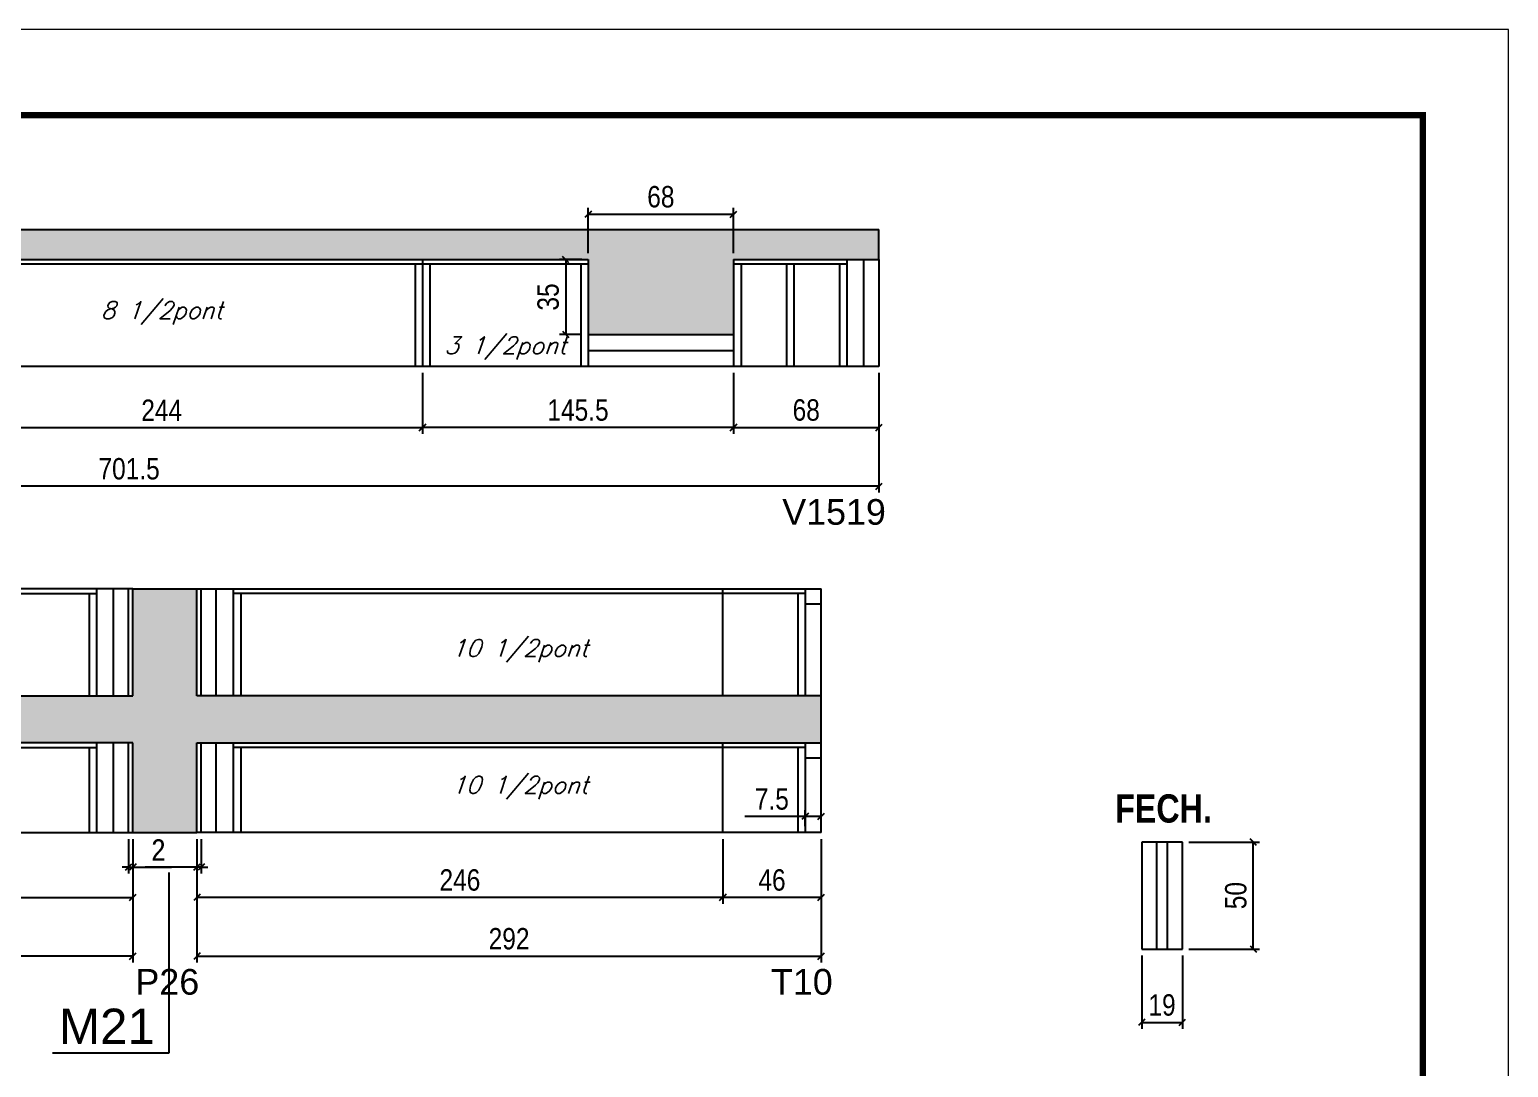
# Model space of a CAD drawing. Extents: x 3309 to 9563, y -2522 to 14608.
# Drawn here: x 8871 to 9563, y 7231 to 7716 of the extents above; entities that cross this region are included whole.
import ezdxf

# ---------------------------------------------------------------- set-up
doc = ezdxf.new("R2010")
doc.units = 0
doc.linetypes.add('DASHED', pattern=[0.75, 0.5, -0.25])
for name, color, linetype in [('5', 5, 'Continuous'), ('COTA', 241, 'Continuous'), ('NOMENCLATURA', 7, 'Continuous'), ('Painéis', 200, 'Continuous'), ('SARR_2.2x7', 40, 'Continuous'), ('SARR_3.5x7', 81, 'Continuous'), ('SARR_EDITAR', 141, 'Continuous'), ('texto', 7, 'Continuous')]:
    doc.layers.add(name, color=color, linetype=linetype)
doc.layers.add('Folhas', color=255, linetype='Continuous', lineweight=9)
doc.layers.add('SARRAFO DE PRESSAO', color=251, linetype='DASHED', lineweight=9)
doc.styles.add('COTA TECNICA', font='techl___.ttf', dxfattribs={"height": 10})
doc.styles.add('Romans', font='romans.shx')
doc.styles.get("Standard").update_dxf_attribs({"font": 'arial.ttf'})
doc.styles.add('TECNICA', font='techb___.ttf', dxfattribs={"height": 10})
doc.dimstyles.new('PAINEL', dxfattribs={"dimtxt": 10, "dimasz": 3, "dimexe": 3, "dimexo": 3, "dimgap": 3, "dimtad": 1, "dimdec": 1, "dimzin": 12, "dimdsep": 46, "dimtxsty": 'COTA TECNICA', "dimblk1": 'OBLIQUE', "dimblk2": 'OBLIQUE', "dimsah": 1, "dimcen": 0.9, "dimclrd": 4, "dimclre": 4, "dimclrt": 240, "dimadec": 1, "dimazin": 3, "dimtfac": 1, "dimtdec": 1, "dimtmove": 0, "dimatfit": 3, "dimfxl": 1, "dimtolj": 1, "dimtzin": 12, "dimarcsym": 0})

# ---------------------------------------------------------------- blocks, each defined once
blk = doc.blocks.new('9999999999')
at = {"layer": 'Folhas'}
blk.add_lwpolyline([(98138.98, 34190.21), (99623.98, 34190.21), (99623.98, 35240.21), (98138.98, 35240.21)], close=True, dxfattribs=at)
at = {"layer": 'Folhas', "color": 30, "const_width": 3}
blk.add_lwpolyline([(98213.98, 34230.21), (99583.98, 34230.21), (99583.98, 35200.21), (98213.98, 35200.21)], close=True, dxfattribs=at)
blk = doc.blocks.new('_Oblique')
at = {"color": 0, "linetype": 'ByBlock', "lineweight": -2}
blk.add_line((-0.5, -0.5), (0.5, 0.5), dxfattribs=at)
blk = doc.blocks.new('*D2526')
at = {"layer": 'COTA', "color": 4, "lineweight": -2, "transparency": 16777216}
for p, q in [((8566.88, 7555.8), (8566.88, 7499.76)), ((9268.38, 7555.8), (9268.38, 7499.76)), ((9268.38, 7502.76), (8566.88, 7502.76))]:
    blk.add_line(p, q, dxfattribs=at)
at = {"layer": 'Defpoints', "color": 0, "transparency": 16777216}
for p in [(8566.88, 7558.8), (9268.38, 7558.8), (8566.88, 7502.76)]:
    blk.add_point(p, dxfattribs=at)
at = {"layer": 'COTA', "color": 4, "lineweight": -2, "transparency": 16777216, "xscale": 3, "yscale": 3, "zscale": 3, "rotation": 180}
blk.add_blockref('_Oblique', (8566.88, 7502.76), dxfattribs=at)
at = {"layer": 'COTA', "color": 4, "lineweight": -2, "transparency": 16777216, "xscale": 3, "yscale": 3, "zscale": 3}
blk.add_blockref('_Oblique', (9268.38, 7502.76), dxfattribs=at)
at = {"layer": 'COTA', "color": 240, "transparency": 16777216, "insert": (8917.63, 7510.87), "char_height": 10, "attachment_point": 5, "style": 'COTA TECNICA'}
blk.add_mtext('\\A1;701.5', dxfattribs=at)
blk = doc.blocks.new('*D2523')
at = {"layer": 'COTA', "color": 4, "lineweight": -2, "transparency": 16777216}
for p, q in [((9054.88, 7555.8), (9054.88, 7527.24)), ((9200.38, 7555.8), (9200.38, 7527.24)), ((9200.38, 7530.24), (9054.88, 7530.24))]:
    blk.add_line(p, q, dxfattribs=at)
at = {"layer": 'Defpoints', "color": 0, "transparency": 16777216}
for p in [(9054.88, 7558.8), (9200.38, 7558.8), (9054.88, 7530.24)]:
    blk.add_point(p, dxfattribs=at)
at = {"layer": 'COTA', "color": 4, "lineweight": -2, "transparency": 16777216, "xscale": 3, "yscale": 3, "zscale": 3, "rotation": 180}
blk.add_blockref('_Oblique', (9054.88, 7530.24), dxfattribs=at)
at = {"layer": 'COTA', "color": 4, "lineweight": -2, "transparency": 16777216, "xscale": 3, "yscale": 3, "zscale": 3}
blk.add_blockref('_Oblique', (9200.38, 7530.24), dxfattribs=at)
at = {"layer": 'COTA', "color": 240, "transparency": 16777216, "insert": (9127.63, 7538.35), "char_height": 10, "attachment_point": 5, "style": 'COTA TECNICA'}
blk.add_mtext('\\A1;145.5', dxfattribs=at)
blk = doc.blocks.new('*D2529')
at = {"layer": 'COTA', "color": 4, "lineweight": -2, "transparency": 16777216}
for p, q in [((8810.88, 7555.8), (8810.88, 7527.24)), ((9054.88, 7555.8), (9054.88, 7527.24)), ((8810.88, 7530.24), (9054.88, 7530.24))]:
    blk.add_line(p, q, dxfattribs=at)
at = {"layer": 'Defpoints', "color": 0, "transparency": 16777216}
for p in [(8810.88, 7558.8, 0), (9054.88, 7558.8, 0), (9054.88, 7530.24)]:
    blk.add_point(p, dxfattribs=at)
at = {"layer": 'COTA', "color": 4, "lineweight": -2, "transparency": 16777216, "xscale": 3, "yscale": 3, "zscale": 3, "rotation": 180}
blk.add_blockref('_Oblique', (8810.88, 7530.24), dxfattribs=at)
at = {"layer": 'COTA', "color": 4, "lineweight": -2, "transparency": 16777216, "xscale": 3, "yscale": 3, "zscale": 3}
blk.add_blockref('_Oblique', (9054.88, 7530.24), dxfattribs=at)
at = {"layer": 'COTA', "color": 240, "transparency": 16777216, "insert": (8932.88, 7538.32), "char_height": 10, "attachment_point": 5, "style": 'COTA TECNICA'}
blk.add_mtext('\\A1;244', dxfattribs=at)
blk = doc.blocks.new('*D2530')
at = {"layer": 'COTA', "color": 4, "lineweight": -2, "transparency": 16777216}
for p, q in [((9200.38, 7555.8), (9200.38, 7527.24)), ((9268.38, 7555.8), (9268.38, 7527.24)), ((9200.38, 7530.24), (9268.38, 7530.24))]:
    blk.add_line(p, q, dxfattribs=at)
at = {"layer": 'Defpoints', "color": 0, "transparency": 16777216}
for p in [(9200.38, 7558.8, 0), (9268.38, 7558.8, 0), (9268.38, 7530.24)]:
    blk.add_point(p, dxfattribs=at)
at = {"layer": 'COTA', "color": 4, "lineweight": -2, "transparency": 16777216, "xscale": 3, "yscale": 3, "zscale": 3, "rotation": 180}
blk.add_blockref('_Oblique', (9200.38, 7530.24), dxfattribs=at)
at = {"layer": 'COTA', "color": 4, "lineweight": -2, "transparency": 16777216, "xscale": 3, "yscale": 3, "zscale": 3}
blk.add_blockref('_Oblique', (9268.38, 7530.24), dxfattribs=at)
at = {"layer": 'COTA', "color": 240, "transparency": 16777216, "insert": (9234.38, 7538.37), "char_height": 10, "attachment_point": 5, "style": 'COTA TECNICA'}
blk.add_mtext('\\A1;68', dxfattribs=at)
blk = doc.blocks.new('*D2531')
at = {"layer": 'COTA', "color": 4, "lineweight": -2, "transparency": 16777216}
for p, q in [((9132.38, 7611.8), (9132.38, 7633.02)), ((9200.38, 7611.8), (9200.38, 7633.02)), ((9132.38, 7630.02), (9200.38, 7630.02))]:
    blk.add_line(p, q, dxfattribs=at)
at = {"layer": 'Defpoints', "color": 0, "transparency": 16777216}
for p in [(9200.38, 7630.02), (9132.38, 7608.8, 0), (9200.38, 7608.8, 0)]:
    blk.add_point(p, dxfattribs=at)
at = {"layer": 'COTA', "color": 4, "lineweight": -2, "transparency": 16777216, "xscale": 3, "yscale": 3, "zscale": 3, "rotation": 180}
blk.add_blockref('_Oblique', (9132.38, 7630.02), dxfattribs=at)
at = {"layer": 'COTA', "color": 4, "lineweight": -2, "transparency": 16777216, "xscale": 3, "yscale": 3, "zscale": 3}
blk.add_blockref('_Oblique', (9200.38, 7630.02), dxfattribs=at)
at = {"layer": 'COTA', "color": 240, "transparency": 16777216, "insert": (9166.38, 7638.15), "char_height": 10, "attachment_point": 5, "style": 'COTA TECNICA'}
blk.add_mtext('\\A1;68', dxfattribs=at)
blk = doc.blocks.new('*D2532')
at = {"layer": 'COTA', "color": 4, "lineweight": -2, "transparency": 16777216}
for p, q in [((9129.38, 7608.8), (9118.91, 7608.8)), ((9121.91, 7608.8), (9121.91, 7573.8)), ((9129.38, 7573.8), (9118.91, 7573.8))]:
    blk.add_line(p, q, dxfattribs=at)
at = {"layer": 'Defpoints', "color": 0, "transparency": 16777216}
for p in [(9132.38, 7608.8, 0), (9121.91, 7573.8), (9132.38, 7573.8, 0)]:
    blk.add_point(p, dxfattribs=at)
at = {"layer": 'COTA', "color": 4, "lineweight": -2, "transparency": 16777216, "xscale": 3, "yscale": 3, "zscale": 3}
for p, rotation in [((9121.91, 7608.8), 90), ((9121.91, 7573.8), 270)]:
    blk.add_blockref('_Oblique', p, dxfattribs=dict(at, rotation=rotation))
at = {"layer": 'COTA', "color": 240, "transparency": 16777216, "insert": (9113.69, 7591.3), "char_height": 10, "attachment_point": 5, "rotation": 90, "style": 'COTA TECNICA'}
blk.add_mtext('\\A1;35', dxfattribs=at)
blk = doc.blocks.new('*D2539')
at = {"layer": 'COTA', "color": 4, "lineweight": -2, "transparency": 16777216}
for p, q in [((8600.88, 7337.72), (8600.88, 7279.91)), ((8919.38, 7337.72), (8919.38, 7279.91)), ((8919.38, 7282.91), (8600.88, 7282.91))]:
    blk.add_line(p, q, dxfattribs=at)
at = {"layer": 'Defpoints', "color": 0, "transparency": 16777216}
for p in [(8600.88, 7340.72), (8919.38, 7340.72), (8600.88, 7282.91)]:
    blk.add_point(p, dxfattribs=at)
at = {"layer": 'COTA', "color": 4, "lineweight": -2, "transparency": 16777216, "xscale": 3, "yscale": 3, "zscale": 3, "rotation": 180}
blk.add_blockref('_Oblique', (8600.88, 7282.91), dxfattribs=at)
at = {"layer": 'COTA', "color": 4, "lineweight": -2, "transparency": 16777216, "xscale": 3, "yscale": 3, "zscale": 3}
blk.add_blockref('_Oblique', (8919.38, 7282.91), dxfattribs=at)
at = {"layer": 'COTA', "color": 240, "transparency": 16777216, "insert": (8760.13, 7291.15), "char_height": 10, "attachment_point": 5, "style": 'COTA TECNICA'}
blk.add_mtext('\\A1;318.5', dxfattribs=at)
blk = doc.blocks.new('*D2537')
at = {"layer": 'COTA', "color": 4, "lineweight": -2, "transparency": 16777216}
for p, q in [((8673.38, 7337.72), (8673.38, 7307.39)), ((8919.38, 7337.72), (8919.38, 7307.39)), ((8673.38, 7310.39), (8919.38, 7310.39))]:
    blk.add_line(p, q, dxfattribs=at)
at = {"layer": 'Defpoints', "color": 0, "transparency": 16777216}
for p in [(8673.38, 7340.72), (8919.38, 7340.72), (8919.38, 7310.39)]:
    blk.add_point(p, dxfattribs=at)
at = {"layer": 'COTA', "color": 4, "lineweight": -2, "transparency": 16777216, "xscale": 3, "yscale": 3, "zscale": 3, "rotation": 180}
blk.add_blockref('_Oblique', (8673.38, 7310.39), dxfattribs=at)
at = {"layer": 'COTA', "color": 4, "lineweight": -2, "transparency": 16777216, "xscale": 3, "yscale": 3, "zscale": 3}
blk.add_blockref('_Oblique', (8919.38, 7310.39), dxfattribs=at)
at = {"layer": 'COTA', "color": 240, "transparency": 16777216, "insert": (8796.38, 7318.49), "char_height": 10, "attachment_point": 5, "style": 'COTA TECNICA'}
blk.add_mtext('\\A1;246', dxfattribs=at)
blk = doc.blocks.new('*D2548')
at = {"layer": 'COTA', "color": 4, "lineweight": -2, "transparency": 16777216}
for p, q in [((8949.38, 7337.72), (8949.38, 7279.91)), ((9241.38, 7337.72), (9241.38, 7279.91)), ((8949.38, 7282.91), (9241.38, 7282.91))]:
    blk.add_line(p, q, dxfattribs=at)
at = {"layer": 'Defpoints', "color": 0, "transparency": 16777216}
for p in [(8949.38, 7340.72), (9241.38, 7340.72), (9241.38, 7282.91)]:
    blk.add_point(p, dxfattribs=at)
at = {"layer": 'COTA', "color": 4, "lineweight": -2, "transparency": 16777216, "xscale": 3, "yscale": 3, "zscale": 3, "rotation": 180}
blk.add_blockref('_Oblique', (8949.38, 7282.91), dxfattribs=at)
at = {"layer": 'COTA', "color": 4, "lineweight": -2, "transparency": 16777216, "xscale": 3, "yscale": 3, "zscale": 3}
blk.add_blockref('_Oblique', (9241.38, 7282.91), dxfattribs=at)
at = {"layer": 'COTA', "color": 240, "transparency": 16777216, "insert": (9095.38, 7291), "char_height": 10, "attachment_point": 5, "style": 'COTA TECNICA'}
blk.add_mtext('\\A1;292', dxfattribs=at)
blk = doc.blocks.new('*D2549')
at = {"layer": 'COTA', "color": 4, "lineweight": -2, "transparency": 16777216}
for p, q in [((9195.38, 7337.72), (9195.38, 7307.39)), ((9241.38, 7337.72), (9241.38, 7307.39)), ((9241.38, 7310.39), (9195.38, 7310.39))]:
    blk.add_line(p, q, dxfattribs=at)
at = {"layer": 'Defpoints', "color": 0, "transparency": 16777216}
for p in [(9195.38, 7340.72), (9241.38, 7340.72), (9195.38, 7310.39)]:
    blk.add_point(p, dxfattribs=at)
at = {"layer": 'COTA', "color": 4, "lineweight": -2, "transparency": 16777216, "xscale": 3, "yscale": 3, "zscale": 3, "rotation": 180}
blk.add_blockref('_Oblique', (9195.38, 7310.39), dxfattribs=at)
at = {"layer": 'COTA', "color": 4, "lineweight": -2, "transparency": 16777216, "xscale": 3, "yscale": 3, "zscale": 3}
blk.add_blockref('_Oblique', (9241.38, 7310.39), dxfattribs=at)
at = {"layer": 'COTA', "color": 240, "transparency": 16777216, "insert": (9218.38, 7318.49), "char_height": 10, "attachment_point": 5, "style": 'COTA TECNICA'}
blk.add_mtext('\\A1;46', dxfattribs=at)
blk = doc.blocks.new('*D2550')
at = {"layer": 'COTA', "color": 4, "lineweight": -2, "transparency": 16777216}
for p, q in [((8949.38, 7337.72), (8949.38, 7307.39)), ((9195.38, 7337.72), (9195.38, 7307.39)), ((9195.38, 7310.39), (8949.38, 7310.39))]:
    blk.add_line(p, q, dxfattribs=at)
at = {"layer": 'Defpoints', "color": 0, "transparency": 16777216}
for p in [(8949.38, 7340.72), (9195.38, 7340.72), (8949.38, 7310.39)]:
    blk.add_point(p, dxfattribs=at)
at = {"layer": 'COTA', "color": 4, "lineweight": -2, "transparency": 16777216, "xscale": 3, "yscale": 3, "zscale": 3, "rotation": 180}
blk.add_blockref('_Oblique', (8949.38, 7310.39), dxfattribs=at)
at = {"layer": 'COTA', "color": 4, "lineweight": -2, "transparency": 16777216, "xscale": 3, "yscale": 3, "zscale": 3}
blk.add_blockref('_Oblique', (9195.38, 7310.39), dxfattribs=at)
at = {"layer": 'COTA', "color": 240, "transparency": 16777216, "insert": (9072.38, 7318.49), "char_height": 10, "attachment_point": 5, "style": 'COTA TECNICA'}
blk.add_mtext('\\A1;246', dxfattribs=at)
blk = doc.blocks.new('*D2551')
at = {"layer": 'COTA', "color": 4, "lineweight": -2, "transparency": 16777216}
for p, q in [((9233.88, 7348.27), (9205.72, 7348.27)), ((9233.88, 7343.72), (9233.88, 7351.27)), ((9241.38, 7348.27), (9233.88, 7348.27)), ((9241.38, 7343.72), (9241.38, 7351.27))]:
    blk.add_line(p, q, dxfattribs=at)
at = {"layer": 'Defpoints', "color": 0, "transparency": 16777216}
for p in [(9233.88, 7348.27), (9233.88, 7340.72, 0), (9241.38, 7340.72, 0)]:
    blk.add_point(p, dxfattribs=at)
at = {"layer": 'COTA', "color": 4, "lineweight": -2, "transparency": 16777216, "xscale": 3, "yscale": 3, "zscale": 3, "rotation": 180}
blk.add_blockref('_Oblique', (9233.88, 7348.27), dxfattribs=at)
at = {"layer": 'COTA', "color": 4, "lineweight": -2, "transparency": 16777216, "xscale": 3, "yscale": 3, "zscale": 3}
blk.add_blockref('_Oblique', (9241.38, 7348.27), dxfattribs=at)
at = {"layer": 'COTA', "color": 240, "transparency": 16777216, "insert": (9218.3, 7356.38), "char_height": 10, "attachment_point": 5, "style": 'COTA TECNICA'}
blk.add_mtext('\\A1;7.5', dxfattribs=at)
blk = doc.blocks.new('*D2579')
at = {"layer": 'COTA', "color": 4, "lineweight": -2, "transparency": 16777216}
for p, q in [((9391.34, 7283.23), (9391.34, 7248.91)), ((9410.34, 7283.23), (9410.34, 7248.91)), ((9391.34, 7251.91), (9410.34, 7251.91))]:
    blk.add_line(p, q, dxfattribs=at)
at = {"layer": 'Defpoints', "color": 0, "transparency": 16777216}
for p in [(9391.34, 7286.23, 0), (9410.34, 7286.23, 0), (9410.34, 7251.91)]:
    blk.add_point(p, dxfattribs=at)
at = {"layer": 'COTA', "color": 4, "lineweight": -2, "transparency": 16777216, "xscale": 3, "yscale": 3, "zscale": 3, "rotation": 180}
blk.add_blockref('_Oblique', (9391.34, 7251.91), dxfattribs=at)
at = {"layer": 'COTA', "color": 4, "lineweight": -2, "transparency": 16777216, "xscale": 3, "yscale": 3, "zscale": 3}
blk.add_blockref('_Oblique', (9410.34, 7251.91), dxfattribs=at)
at = {"layer": 'COTA', "color": 240, "transparency": 16777216, "insert": (9400.84, 7260), "char_height": 10, "attachment_point": 5, "style": 'COTA TECNICA'}
blk.add_mtext('\\A1;19', dxfattribs=at)
blk = doc.blocks.new('*D2580')
at = {"layer": 'COTA', "color": 4, "lineweight": -2, "transparency": 16777216}
for p, q in [((9413.34, 7336.23), (9446.49, 7336.23)), ((9443.49, 7286.23), (9443.49, 7336.23)), ((9413.34, 7286.23), (9446.49, 7286.23))]:
    blk.add_line(p, q, dxfattribs=at)
at = {"layer": 'Defpoints', "color": 0, "transparency": 16777216}
for p in [(9410.34, 7336.23, 0), (9443.49, 7336.23), (9410.34, 7286.23, 0)]:
    blk.add_point(p, dxfattribs=at)
at = {"layer": 'COTA', "color": 4, "lineweight": -2, "transparency": 16777216, "xscale": 3, "yscale": 3, "zscale": 3}
for p, rotation in [((9443.49, 7336.23), 90), ((9443.49, 7286.23), 270)]:
    blk.add_blockref('_Oblique', p, dxfattribs=dict(at, rotation=rotation))
at = {"layer": 'COTA', "color": 240, "transparency": 16777216, "insert": (9435.38, 7311.23), "char_height": 10, "attachment_point": 5, "rotation": 90, "style": 'COTA TECNICA'}
blk.add_mtext('\\A1;50', dxfattribs=at)
blk = doc.blocks.new('*D2598')
at = {"layer": 'COTA', "color": 4, "lineweight": -2, "transparency": 16777216}
for p, q in [((8917.38, 7337.72), (8917.38, 7321.58)), ((8919.38, 7337.72), (8919.38, 7321.58)), ((8917.38, 7324.58), (8914.38, 7324.58)), ((8917.38, 7324.58), (8919.38, 7324.58)), ((8919.38, 7324.58), (8937.49, 7324.58))]:
    blk.add_line(p, q, dxfattribs=at)
at = {"layer": 'Defpoints', "color": 0, "transparency": 16777216}
for p in [(8917.38, 7340.72, 0), (8919.38, 7340.72, 0), (8919.38, 7324.58)]:
    blk.add_point(p, dxfattribs=at)
at = {"layer": 'COTA', "color": 4, "lineweight": -2, "transparency": 16777216, "xscale": 3, "yscale": 3, "zscale": 3}
blk.add_blockref('_Oblique', (8917.38, 7324.58), dxfattribs=at)
at = {"layer": 'COTA', "color": 4, "lineweight": -2, "transparency": 16777216, "xscale": 3, "yscale": 3, "zscale": 3, "rotation": 180}
blk.add_blockref('_Oblique', (8919.38, 7324.58), dxfattribs=at)
at = {"layer": 'COTA', "color": 240, "transparency": 16777216, "insert": (8931.43, 7332.58), "char_height": 10, "attachment_point": 5, "style": 'COTA TECNICA'}
blk.add_mtext('\\A1;2', dxfattribs=at)
blk = doc.blocks.new('*D2599')
at = {"layer": 'COTA', "color": 4, "lineweight": -2, "transparency": 16777216}
for p, q in [((8949.38, 7337.72), (8949.38, 7321.58)), ((8951.38, 7337.72), (8951.38, 7321.58)), ((8949.38, 7324.58), (8925.21, 7324.58)), ((8951.38, 7324.58), (8949.38, 7324.58)), ((8951.38, 7324.58), (8954.38, 7324.58))]:
    blk.add_line(p, q, dxfattribs=at)
at = {"layer": 'Defpoints', "color": 0, "transparency": 16777216}
for p in [(8949.38, 7340.72, 0), (8951.38, 7340.72, 0), (8949.38, 7324.58)]:
    blk.add_point(p, dxfattribs=at)
at = {"layer": 'COTA', "color": 4, "lineweight": -2, "transparency": 16777216, "xscale": 3, "yscale": 3, "zscale": 3}
blk.add_blockref('_Oblique', (8949.38, 7324.58), dxfattribs=at)
at = {"layer": 'COTA', "color": 4, "lineweight": -2, "transparency": 16777216, "xscale": 3, "yscale": 3, "zscale": 3, "rotation": 180}
blk.add_blockref('_Oblique', (8951.38, 7324.58), dxfattribs=at)
at = {"layer": 'COTA', "color": 240, "transparency": 16777216, "insert": (8931.27, 7332.58), "char_height": 10, "attachment_point": 5, "style": 'COTA TECNICA'}
blk.add_mtext('\\A1;2', dxfattribs=at)

msp = doc.modelspace()

# ---------------------------------------------------------------- hatches: boundary and pattern name
at = {"layer": 'COTA'}
h = msp.add_hatch(dxfattribs=at)
h.set_pattern_fill('AR-CONC', color=256, scale=0.03)
h.set_pattern_definition([(50, (66.377, 0), (5.46554, -0.4781726), [0.5715, -6.2865]), (355, (66.377, 0), (-1.0573026, 5.7317054), [0.4572, -5.0292175]), (100.451445, (66.8323, -0.04), (4.4082374, 5.2535326), [0.4857003, -5.3427073]), (46.1842, (66.377, 1.524), (8.1323712, -1.26127), [0.85725, -9.42975]), (96.63556, (67.0546, 1.419), (7.122124, 7.422784), [0.7285507, -8.014068]), (351.18415, (66.377, 1.524), (7.122124, 7.422784), [0.685799, -7.543792]), (21, (67.139, 1.143), (4.5484317, -3.067956), [0.5715, -6.2865]), (326, (67.139, 1.143), (1.8540609, 5.525639), [0.4572, -5.0292]), (71.451445, (67.518, 0.8873), (6.4024926, 2.457683), [0.4857003, -5.342698]), (37.5, (66.3769, 0), (0.0926581, 2.53665117), [0, -4.96824, 0, -5.1054, 0, -5.04825]), (7.5, (66.3769, 0), (2.0045899, 3.00541724), [0, -2.91084, 0, -4.85394, 0, -1.92405]), (327.5, (64.6776, 0), (4.06771786, -0.17186232), [0, -1.905, 0, -5.9436, 0, -7.8867]), (317.5, (63.9156, 0), (4.4438754, 0.7627947), [0, -2.4765, 0, -3.94716, 0, -5.6007])])
h.paths.add_polyline_path([(9200.38, 7573.8), (9200.38, 7608.8), (9268.38, 7608.8), (9268.38, 7622.8), (8566.88, 7622.8), (8566.88, 7608.8), (9132.38, 7608.8), (9132.38, 7573.8)])
h = msp.add_hatch(dxfattribs=at)
h.set_pattern_fill('AR-CONC', color=256, scale=0.03)
h.set_pattern_definition([(50, (-1.623, 0), (5.46554, -0.4781726), [0.5715, -6.2865]), (355, (-1.623, 0), (-1.0573026, 5.7317054), [0.4572, -5.0292175]), (100.451445, (-1.1677, -0.04), (4.4082374, 5.2535326), [0.4857003, -5.3427073]), (46.1842, (-1.623, 1.524), (8.1323712, -1.26127), [0.85725, -9.42975]), (96.63556, (-0.9454, 1.419), (7.122124, 7.422784), [0.7285507, -8.014068]), (351.18415, (-1.623, 1.524), (7.122124, 7.422784), [0.685799, -7.543792]), (21, (-0.861, 1.143), (4.5484317, -3.067956), [0.5715, -6.2865]), (326, (-0.861, 1.143), (1.8540609, 5.525639), [0.4572, -5.0292]), (71.451445, (-0.482, 0.8873), (6.4024926, 2.457683), [0.4857003, -5.342698]), (37.5, (-1.6231, 0), (0.0926581, 2.53665117), [0, -4.96824, 0, -5.1054, 0, -5.04825]), (7.5, (-1.6231, 0), (2.0045899, 3.00541724), [0, -2.91084, 0, -4.85394, 0, -1.92405]), (327.5, (-3.3224, 0), (4.06771786, -0.17186232), [0, -1.905, 0, -5.9436, 0, -7.8867]), (317.5, (-4.0844, 0), (4.4438754, 0.7627947), [0, -2.4765, 0, -3.94716, 0, -5.6007])])
h.paths.add_polyline_path([(8919.38, 7404.72), (8566.88, 7404.72), (8566.88, 7340.72), (8600.88, 7340.72), (8600.88, 7382.72), (8919.38, 7382.72), (8919.38, 7340.72), (8949.38, 7340.72), (8949.38, 7382.72), (9241.38, 7382.72), (9241.38, 7404.72), (8949.38, 7404.72), (8949.38, 7454.72), (8919.38, 7454.72)])

# ---------------------------------------------------------------- linework, layer by layer
for p, q in [((8566.88, 7622.8, 0), (9268.38, 7622.8, 0)), ((9268.38, 7608.8, 0), (9268.38, 7622.8, 0)), ((9132.38, 7573.8, 0), (9132.38, 7558.8, 0)), ((8919.38, 7454.72, 0), (8949.38, 7454.72, 0)), ((9241.38, 7382.72, 0), (9241.38, 7404.72, 0)), ((8919.38, 7340.72, 0), (8949.38, 7340.72, 0))]:
    msp.add_line(p, q, dxfattribs=at)
at = {"layer": 'NOMENCLATURA', "linetype": 'Continuous'}
for p, q in [((8936.35, 7237.66), (8936.35, 7322.06)), ((8881.76, 7237.66), (8936.35, 7237.66))]:
    msp.add_line(p, q, dxfattribs=at)
at = {"layer": 'Painéis', "linetype": 'ByBlock'}
for p, q in [((8566.88, 7608.8, 0), (9132.38, 7608.8, 0)), ((9054.88, 7608.8, 0), (9054.88, 7558.8, 0)), ((9132.38, 7608.8, 0), (9132.38, 7573.8, 0)), ((9200.38, 7608.8, 0), (9200.38, 7558.8, 0)), ((9200.38, 7608.8, 0), (9268.38, 7608.8, 0)), ((9268.38, 7608.8, 0), (9268.38, 7558.8, 0)), ((9132.38, 7573.8, 0), (9200.38, 7573.8, 0)), ((9268.38, 7558.8, 0), (8566.88, 7558.8, 0)), ((8919.38, 7454.72, 0), (8566.88, 7454.72, 0)), ((8917.38, 7404.72, 0), (8917.38, 7454.72, 0)), ((8919.38, 7404.72, 0), (8919.38, 7454.72, 0)), ((8949.38, 7404.72, 0), (8949.38, 7454.72, 0)), ((8949.38, 7454.72, 0), (9241.38, 7454.72, 0)), ((8951.38, 7404.72, 0), (8951.38, 7454.72, 0)), ((9195.38, 7404.72, 0), (9195.38, 7454.72, 0)), ((9241.38, 7404.72, 0), (9241.38, 7454.72, 0)), ((8566.88, 7404.72, 0), (8919.38, 7404.72, 0)), ((9241.38, 7404.72, 0), (8949.38, 7404.72, 0)), ((8919.38, 7382.72, 0), (8600.88, 7382.72, 0)), ((8917.38, 7340.72, 0), (8917.38, 7382.72, 0)), ((8919.38, 7340.72, 0), (8919.38, 7382.72, 0)), ((8949.38, 7340.72, 0), (8949.38, 7382.72, 0)), ((8949.38, 7382.72, 0), (9241.38, 7382.72, 0)), ((8951.38, 7340.72, 0), (8951.38, 7382.72, 0)), ((9195.38, 7340.72, 0), (9195.38, 7382.72, 0)), ((9241.38, 7340.72, 0), (9241.38, 7382.72, 0)), ((8600.88, 7340.72, 0), (8919.38, 7340.72, 0)), ((9241.38, 7340.72, 0), (8949.38, 7340.72, 0)), ((9410.34, 7336.23, 0), (9391.34, 7336.23, 0)), ((9391.34, 7336.23, 0), (9391.34, 7286.23, 0)), ((9410.34, 7286.23, 0), (9410.34, 7336.23, 0)), ((9391.34, 7286.23, 0), (9410.34, 7286.23, 0))]:
    msp.add_line(p, q, dxfattribs=at)
at = {"layer": 'SARR_2.2x7', "linetype": 'Continuous'}
for p, q in [((9054.88, 7606.6, 0), (8810.88, 7606.6, 0)), ((9132.38, 7606.6, 0), (9054.88, 7606.6, 0)), ((9253.38, 7606.6, 0), (9200.38, 7606.6, 0)), ((9261.38, 7558.8, 0), (9261.38, 7608.8, 0)), ((8673.38, 7452.52, 0), (8902.38, 7452.52, 0)), ((8910.38, 7404.72, 0), (8910.38, 7454.72, 0)), ((8958.38, 7404.72, 0), (8958.38, 7454.72, 0)), ((9233.88, 7452.52, 0), (8966.38, 7452.52, 0)), ((9233.88, 7447.72, 0), (9241.38, 7447.72, 0)), ((8910.38, 7340.72, 0), (8910.38, 7382.72, 0)), ((8958.38, 7340.72, 0), (8958.38, 7382.72, 0)), ((8673.38, 7380.52, 0), (8902.38, 7380.52, 0)), ((9233.88, 7380.52, 0), (8966.38, 7380.52, 0)), ((9233.88, 7375.72, 0), (9241.38, 7375.72, 0)), ((9398.34, 7286.23, 0), (9398.34, 7336.23, 0)), ((9403.34, 7286.23, 0), (9403.34, 7336.23, 0))]:
    msp.add_line(p, q, dxfattribs=at)
at = {"layer": 'SARR_3.5x7'}
for p, q in [((9051.38, 7606.6, 0), (9051.38, 7558.8, 0)), ((9058.38, 7606.6, 0), (9058.38, 7558.8, 0)), ((9128.88, 7606.6, 0), (9128.88, 7558.8, 0)), ((9203.88, 7606.6, 0), (9203.88, 7558.8, 0)), ((9225.11, 7606.6, 0), (9225.11, 7558.8, 0)), ((9228.61, 7606.6, 0), (9228.61, 7558.8, 0)), ((9249.88, 7606.6, 0), (9249.88, 7558.8, 0)), ((9253.38, 7608.8, 0), (9253.38, 7558.8, 0)), ((8898.88, 7452.52, 0), (8898.88, 7404.72, 0)), ((8902.38, 7454.72, 0), (8902.38, 7404.72, 0)), ((8966.38, 7454.72, 0), (8966.38, 7404.72, 0)), ((8969.88, 7452.52, 0), (8969.88, 7404.72, 0)), ((9230.38, 7452.52, 0), (9230.38, 7404.72, 0)), ((9233.88, 7454.72, 0), (9233.88, 7404.72, 0)), ((8902.38, 7382.72, 0), (8902.38, 7340.72, 0)), ((8966.38, 7382.72, 0), (8966.38, 7340.72, 0)), ((9233.88, 7382.72, 0), (9233.88, 7340.72, 0)), ((8898.88, 7380.52, 0), (8898.88, 7340.72, 0)), ((8969.88, 7380.52, 0), (8969.88, 7340.72, 0)), ((9230.38, 7380.52, 0), (9230.38, 7340.72, 0))]:
    msp.add_line(p, q, dxfattribs=at)
at = {"layer": 'SARR_EDITAR'}
msp.add_line((9132.38, 7566.3, 0), (9200.38, 7566.3, 0), dxfattribs=at)

# ---------------------------------------------------------------- block references
at = {"layer": 'SARRAFO DE PRESSAO', "color": 6, "linetype": 'ByBlock'}
msp.add_blockref('9999999999', (-90061.11, -27523.8), dxfattribs=at)

# ---------------------------------------------------------------- texts
at = {"layer": '5', "linetype": 'Continuous'}
for s, p in [('V1519', (9223.18, 7484.75)), ('P26', (8920.6, 7264.9, 0)), ('T10', (9217.89, 7264.9, 0))]:
    msp.add_text(s, height=12, rotation=359.99996, dxfattribs=at).set_placement(p)
at = {"layer": 'NOMENCLATURA', "style": 'TECNICA'}
msp.add_text('FECH.', height=13.2, dxfattribs=at).set_placement((9378.84, 7345.41, 0))
at = {"layer": 'NOMENCLATURA', "linetype": 'Continuous'}
msp.add_text('M21', height=16.5, dxfattribs=at).set_placement((8884.84, 7241.85))
at = {"layer": 'texto', "color": 2, "char_height": 8, "attachment_point": 5, "style": 'Romans'}
for s, insert in [('{\\Q19;\\C256;8 1/2pont}', (8932.88, 7583.8, 0)), ('{\\Q19;\\C256;3 1/2pont}', (9093.63, 7567.33, 0)), ('{\\Q19;\\C256;10 1/2pont}', (9100.38, 7425.72, 0)), ('{\\Q19;\\C256;10 1/2pont}', (9100.38, 7361.72, 0))]:
    msp.add_mtext(s, dxfattribs=dict(at, insert=insert))

# ---------------------------------------------------------------- dimensions: what is measured, and where the dimension line sits
at = {"layer": 'COTA'}
for base, p1, p2, picture, middle in [((9200.38, 7630.02), (9132.38, 7608.8, 0), (9200.38, 7608.8, 0), '*D2531', (9166.38, 7638.15)), ((8566.88, 7502.76, 0), (9268.38, 7558.8, 0), (8566.88, 7558.8, 0), '*D2526', (8917.63, 7510.87, 0)), ((9268.38, 7530.24), (9200.38, 7558.8, 0), (9268.38, 7558.8, 0), '*D2530', (9234.38, 7538.37)), ((9233.88, 7348.27), (9241.38, 7340.72, 0), (9233.88, 7340.72, 0), '*D2551', (9218.3, 7356.38)), ((8919.38, 7324.58), (8917.38, 7340.72, 0), (8919.38, 7340.72, 0), '*D2598', (8931.43, 7332.58)), ((9410.34, 7251.91), (9391.34, 7286.23, 0), (9410.34, 7286.23, 0), '*D2579', (9400.84, 7260))]:
    dim = msp.add_linear_dim(base=base, p1=p1, p2=p2, dimstyle='PAINEL', dxfattribs=at)
    dim.commit()
    dim.dimension.update_dxf_attribs({"geometry": picture, "text_midpoint": middle})
for base, p1, p2, angle, picture, middle in [((9121.91, 7573.8), (9132.38, 7608.8, 0), (9132.38, 7573.8, 0), 90, '*D2532', (9113.69, 7591.3)), ((9054.88, 7530.24, 0), (9200.38, 7558.8, 0), (9054.88, 7558.8, 0), 180, '*D2523', (9127.63, 7538.35, 0)), ((8600.88, 7282.91, 0), (8919.38, 7340.72, 0), (8600.88, 7340.72, 0), 180, '*D2539', (8760.13, 7291.15, 0)), ((9241.38, 7282.91, 0), (8949.38, 7340.72, 0), (9241.38, 7340.72, 0), 0, '*D2548', (9095.38, 7291, 0)), ((9195.38, 7310.39, 0), (9241.38, 7340.72, 0), (9195.38, 7340.72, 0), 180, '*D2549', (9218.38, 7318.49, 0)), ((9443.49, 7336.23), (9410.34, 7286.23, 0), (9410.34, 7336.23, 0), 90, '*D2580', (9435.38, 7311.23))]:
    dim = msp.add_linear_dim(base=base, p1=p1, p2=p2, angle=angle, dimstyle='PAINEL', dxfattribs=at)
    dim.commit()
    dim.dimension.update_dxf_attribs({"geometry": picture, "text_midpoint": middle})
for base, p1, p2, picture, middle in [((9054.88, 7530.24), (8810.88, 7558.8, 0), (9054.88, 7558.8, 0), '*D2529', (8932.88, 7538.32)), ((8919.38, 7310.39, 0), (8673.38, 7340.72, 0), (8919.38, 7340.72, 0), '*D2537', (8796.38, 7318.49, 0))]:
    dim = msp.add_linear_dim(base=base, p1=p1, p2=p2, dimstyle='PAINEL', override={"dimtmove": 1}, dxfattribs=at)
    dim.commit()
    dim.dimension.update_dxf_attribs({"geometry": picture, "text_midpoint": middle})
dim = msp.add_linear_dim(base=(8949.38, 7324.58), p1=(8951.38, 7340.72, 0), p2=(8949.38, 7340.72, 0), dimstyle='PAINEL', dxfattribs=at)
dim.commit()
dim.dimension.update_dxf_attribs({"geometry": '*D2599', "text_midpoint": (8931.27, 7324.58), "dimtype": 160})
dim = msp.add_linear_dim(base=(8949.38, 7310.39, 0), p1=(9195.38, 7340.72, 0), p2=(8949.38, 7340.72, 0), angle=180, dimstyle='PAINEL', override={"dimtmove": 1}, dxfattribs=at)
dim.commit()
dim.dimension.update_dxf_attribs({"geometry": '*D2550', "text_midpoint": (9072.38, 7318.49, 0)})

doc.saveas('drawing.dxf')
